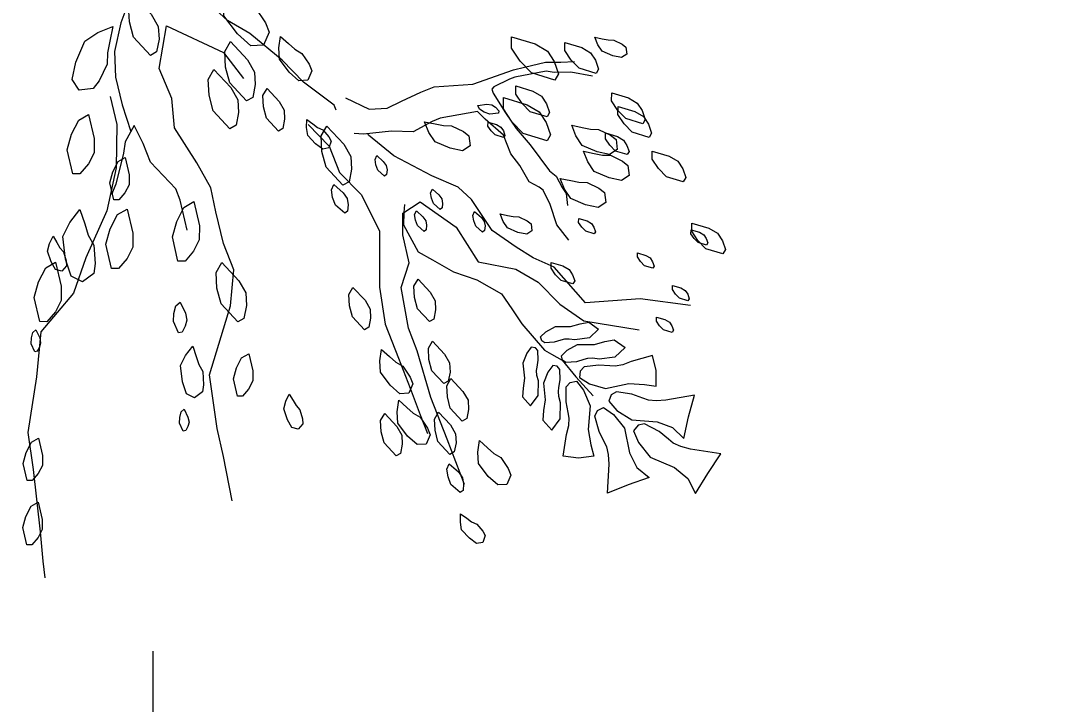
# Model space of a CAD drawing. Header units: millimetres. Extents: x 935 to 13922, y 3203 to 7816.
# Drawn here: x 2185.8 to 2316.1, y 7076.1 to 7161.5 of the extents above; entities that cross this region are included whole.
import ezdxf

# ---------------------------------------------------------------- set-up
doc = ezdxf.new("R2010")
doc.units = ezdxf.units.MM
doc.layers.get('0').update_dxf_attribs({"lineweight": 20})
doc.layers.get('Defpoints').update_dxf_attribs({"lineweight": 20})
for name, color, linetype, lineweight in [('ALBERO_rami', 33, 'Continuous', 5), ('PALMA_pianta - trees palm', 74, 'Continuous', 5), ('quote', 181, 'Continuous', 0)]:
    doc.layers.add(name, color=color, linetype=linetype, lineweight=lineweight)
doc.layers.add('FIORITURA - flower', color=7, linetype='Continuous', lineweight=5, true_color=0xeb00eb)
doc.styles.get("Standard").update_dxf_attribs({"font": 'arial.ttf', "height": 12})
doc.dimstyles.new('Copia di ISO-25', dxfattribs={"dimtxt": 18, "dimasz": 4, "dimexe": 4, "dimexo": 300, "dimtad": 1, "dimdec": 0, "dimtxsty": 'Standard', "dimblk": 'OBLIQUE', "dimcen": 2.5, "dimse1": 1, "dimse2": 1, "dimadec": 0, "dimazin": 0, "dimtfac": 1, "dimtdec": 0, "dimtmove": 0, "dimatfit": 3, "dimfxl": 1, "dimfxlon": 1, "dimarcsym": 0})

# ---------------------------------------------------------------- blocks, each defined once
blk = doc.blocks.new('_Oblique')
at = {"color": 0, "linetype": 'ByBlock', "lineweight": -2}
blk.add_line((-0.5, -0.5), (0.5, 0.5), dxfattribs=at)
blk = doc.blocks.new('*D94')
at = {"layer": 'Defpoints', "color": 0, "lineweight": 15, "transparency": 16777216}
for p in [(2284.54, 7493.35), (2084.54, 7043.94), (2284.54, 7043.94)]:
    blk.add_point(p, dxfattribs=at)
at = {"layer": 'quote', "color": 0, "lineweight": -2, "transparency": 16777216}
blk.add_line((2084.54, 7493.35), (2284.54, 7493.35), dxfattribs=at)
at = {"layer": 'quote', "color": 0, "lineweight": -2, "transparency": 16777216, "xscale": 4, "yscale": 4, "zscale": 4, "rotation": 180}
blk.add_blockref('_Oblique', (2084.54, 7493.35), dxfattribs=at)
at = {"layer": 'quote', "color": 0, "lineweight": -2, "transparency": 16777216, "xscale": 4, "yscale": 4, "zscale": 4}
blk.add_blockref('_Oblique', (2284.54, 7493.35), dxfattribs=at)
at = {"layer": 'quote', "color": 0, "lineweight": 15, "transparency": 16777216, "insert": (2184.54, 7500.1), "char_height": 12, "attachment_point": 5}
blk.add_mtext('200', dxfattribs=at)
blk = doc.blocks.new('*D95')
at = {"layer": 'Defpoints', "color": 0, "lineweight": 15, "transparency": 16777216}
for p in [(2314.07, 7493.35), (2284.54, 7043.94), (2314.07, 7043.94)]:
    blk.add_point(p, dxfattribs=at)
at = {"layer": 'quote', "color": 0, "lineweight": -2, "transparency": 16777216}
blk.add_line((2284.54, 7493.35), (2314.07, 7493.35), dxfattribs=at)
at = {"layer": 'quote', "color": 0, "lineweight": -2, "transparency": 16777216, "xscale": 4, "yscale": 4, "zscale": 4, "rotation": 180}
blk.add_blockref('_Oblique', (2284.54, 7493.35), dxfattribs=at)
at = {"layer": 'quote', "color": 0, "lineweight": -2, "transparency": 16777216, "xscale": 4, "yscale": 4, "zscale": 4}
blk.add_blockref('_Oblique', (2314.07, 7493.35), dxfattribs=at)
at = {"layer": 'quote', "color": 0, "lineweight": 15, "transparency": 16777216, "insert": (2299.31, 7500.1), "char_height": 12, "attachment_point": 5}
blk.add_mtext('30', dxfattribs=at)

msp = doc.modelspace()

# ---------------------------------------------------------------- linework, layer by layer
at = {"layer": 'ALBERO_rami', "linetype": 'Continuous'}
for points in [[(2177.2, 7198.94), (2180.03, 7191.63), (2180.95, 7189.27), (2182.88, 7185.68), (2186.16, 7184.24), (2189.88, 7180.25), (2192.68, 7178.62), (2196.22, 7175.11), (2196.4, 7174.64), (2199.28, 7171.41), (2200.46, 7166.98), (2198.33, 7161.27), (2197.54, 7157.71), (2197.69, 7154.51), (2198.5, 7151.03), (2199.6, 7147.71)], [(2225.28, 7150.35), (2225.02, 7151), (2221.2, 7153.86), (2218.5, 7156.61), (2214.49, 7159.94), (2211.69, 7161.57), (2209.18, 7163.85), (2208.26, 7166.21), (2207.27, 7170.17), (2206.17, 7173), (2204.78, 7175.18), (2203.58, 7176.88), (2199.47, 7179.08), (2195.35, 7181.29), (2193.78, 7183.94), (2189.85, 7185.67), (2188.57, 7188.97), (2187.47, 7191.8), (2186.74, 7193.69), (2189.94, 7193.84), (2190.52, 7193.7)], [(2212.27, 7101.54), (2211.2, 7107.1), (2210.39, 7110.58), (2209.43, 7117.27), (2212.06, 7125.89), (2212.48, 7130.39), (2211.2, 7133.7), (2210.21, 7137.65), (2209.58, 7140.67), (2207.83, 7143.79), (2205.05, 7148.14), (2204.71, 7151.81), (2203.12, 7155.58), (2204.05, 7160.9), (2211.17, 7157.57), (2213.69, 7154.34)], [(2226.45, 7151.9), (2229.41, 7150.5), (2231.67, 7150.61), (2233.43, 7151.49), (2235.87, 7152.62), (2237.53, 7153.27), (2242.38, 7153.62), (2247.44, 7155.39), (2248.84, 7155.74), (2251.47, 7156.38), (2253.39, 7156.36), (2255.09, 7156.44)], [(2257.32, 7154.62), (2254.64, 7155.12), (2252.55, 7155.07), (2251.52, 7155.25), (2247.6, 7154.49), (2246.93, 7154.23), (2245, 7153.29), (2244.73, 7153), (2244.92, 7152.5), (2246.46, 7150.03), (2247.8, 7148.06), (2249.53, 7146.05), (2251.96, 7142.77), (2252.78, 7142.13), (2253.53, 7140.7), (2254.02, 7139.93), (2254.2, 7138.47)], [(2197.01, 7152.07), (2197.82, 7148.59), (2197.76, 7143.14), (2196.57, 7137.79), (2193.97, 7131.9), (2192.42, 7127.5), (2188.33, 7122.65), (2187.8, 7117.02), (2186.69, 7110.07), (2187.39, 7105.46), (2188.25, 7097.65), (2188.59, 7093.98), (2188.85, 7091.91)], [(2254.35, 7134.13), (2252.85, 7136.03), (2252.04, 7138.59), (2251.17, 7140.36), (2250.64, 7140.73), (2249.42, 7141.41), (2248.25, 7143.44), (2247.1, 7144.91), (2246.2, 7147.24), (2243.89, 7149.22), (2242.94, 7150.19), (2238.29, 7149.35), (2237.29, 7148.96), (2234.92, 7147.66), (2232.2, 7147.75), (2228.71, 7147.36), (2227.52, 7147.47)], [(2206.62, 7135.35), (2205.77, 7139.13), (2205.22, 7140.54), (2202.05, 7143.87), (2201.14, 7146.21), (2200, 7148.46), (2198.9, 7146.42), (2198.66, 7144.98), (2197.73, 7141.12), (2197.16, 7139.83)], [(2221.76, 7148.56), (2224.4, 7145.87), (2225.68, 7142.57), (2228.38, 7139.82), (2230.68, 7135.28), (2230.7, 7128.23), (2231.4, 7123.62), (2233.05, 7119.37), (2234.51, 7115.6), (2235.79, 7112.3), (2236.71, 7109.94)], [(2269.6, 7125.95), (2263.31, 7126.77), (2256.44, 7126.28), (2252.54, 7130.73), (2249.92, 7131.89), (2247.77, 7133.23), (2244.78, 7135.32), (2242.19, 7139.21), (2240.52, 7140.73), (2237.24, 7142.17), (2232.47, 7144.66), (2229.3, 7147.23), (2229.23, 7147.41)], [(2241.34, 7103.59), (2239.15, 7109.25), (2237.13, 7114.44), (2235.41, 7120.29), (2234.31, 7123.12), (2233.42, 7128.2), (2234.4, 7131.3), (2233.59, 7134.78), (2233.62, 7137.51), (2235.79, 7138.89), (2240.27, 7135.75), (2243.05, 7131.4), (2247.74, 7130.5), (2250.54, 7128.87), (2253.24, 7126.12), (2256.23, 7124.02), (2263.17, 7122.92), (2263.17, 7122.92)], [(2233.8, 7138.57), (2233.74, 7137.56), (2233.71, 7136.02), (2233.71, 7136.02), (2235.54, 7132.64), (2237.31, 7131.66), (2239.96, 7130.18), (2242.86, 7129.14), (2245.96, 7127.41), (2247.23, 7125.54), (2248.51, 7123.67), (2251.31, 7120.37), (2252.19, 7119.88), (2253.52, 7119.14), (2255.24, 7117.02), (2257.4, 7114.66)]]:
    msp.add_lwpolyline(points, dxfattribs=at)
at = {"layer": 'FIORITURA - flower', "color": 232, "linetype": 'Continuous', "true_color": 0xe00070}
for points in [[(2255.14, 7121.65), (2254.42, 7121.76), (2253.82, 7121.74), (2253.39, 7121.62), (2252.55, 7121.38), (2251.36, 7121.27), (2250.98, 7121.55), (2250.84, 7122.04), (2251.49, 7122.68), (2252.69, 7123.32), (2254.59, 7123.33), (2255.79, 7123.66), (2256.86, 7123.88), (2258.1, 7123.01), (2256.94, 7121.9), (2255.14, 7121.65)], [(2258.16, 7119.23), (2257.38, 7119.35), (2256.71, 7119.33), (2256.25, 7119.19), (2255.32, 7118.93), (2254.01, 7118.82), (2253.59, 7119.12), (2253.44, 7119.66), (2254.16, 7120.36), (2255.47, 7121.07), (2257.56, 7121.07), (2258.88, 7121.44), (2260.06, 7121.68), (2261.43, 7120.72), (2260.14, 7119.51), (2258.16, 7119.23)], [(2250.57, 7116.52), (2250.38, 7117.21), (2250.33, 7117.82), (2250.4, 7118.25), (2250.54, 7119.12), (2250.5, 7120.31), (2250.19, 7120.66), (2249.68, 7120.74), (2249.12, 7120.01), (2248.62, 7118.75), (2248.84, 7116.86), (2248.65, 7115.63), (2248.56, 7114.54), (2249.57, 7113.41), (2250.53, 7114.7), (2250.57, 7116.52)], [(2262.16, 7118.94), (2261.11, 7118.55), (2260.18, 7118.38), (2259.49, 7118.42), (2258.12, 7118.51), (2256.27, 7118.29), (2255.78, 7117.74), (2255.72, 7116.94), (2256.94, 7116.18), (2258.97, 7115.59), (2261.87, 7116.21), (2263.82, 7116.08), (2265.28, 7115.89), (2265.31, 7117.82), (2264.83, 7119.69), (2262.16, 7118.94)], [(2253.33, 7113.79), (2253.12, 7114.56), (2253.07, 7115.22), (2253.14, 7115.7), (2253.29, 7116.66), (2253.25, 7117.97), (2252.91, 7118.35), (2252.35, 7118.44), (2251.73, 7117.64), (2251.19, 7116.25), (2251.43, 7114.17), (2251.22, 7112.82), (2251.12, 7111.63), (2252.23, 7110.38), (2253.29, 7111.79), (2253.33, 7113.79)], [(2254.09, 7109.85), (2254.35, 7110.95), (2254.41, 7111.89), (2254.29, 7112.57), (2254.04, 7113.92), (2254.05, 7115.78), (2254.53, 7116.34), (2255.31, 7116.48), (2256.22, 7115.37), (2257.04, 7113.42), (2256.77, 7110.46), (2257.12, 7108.55), (2257.49, 7107.12), (2255.57, 7106.86), (2253.66, 7107.12), (2254.09, 7109.85)], [(2266.5, 7114.1), (2265.31, 7114.02), (2264.32, 7114.12), (2263.64, 7114.37), (2262.27, 7114.86), (2260.33, 7115.18), (2259.67, 7114.77), (2259.38, 7113.98), (2260.39, 7112.84), (2262.27, 7111.65), (2265.4, 7111.42), (2267.33, 7110.72), (2268.75, 7109.31), (2269.35, 7112.04), (2270.07, 7114.74), (2266.5, 7114.1)], [(2259.4, 7106.12), (2259.35, 7107.31), (2259.13, 7108.28), (2258.8, 7108.93), (2258.16, 7110.22), (2257.61, 7112.12), (2257.94, 7112.82), (2258.69, 7113.2), (2259.94, 7112.33), (2261.34, 7110.6), (2261.94, 7107.52), (2262.86, 7105.69), (2264.43, 7104.44), (2261.78, 7103.52), (2259.19, 7102.49), (2259.4, 7106.12)], [(2269.6, 7108), (2268.39, 7108.32), (2267.43, 7108.76), (2266.84, 7109.24), (2265.65, 7110.19), (2263.82, 7111.17), (2263.03, 7110.99), (2262.47, 7110.3), (2263.08, 7108.83), (2264.55, 7107), (2267.59, 7105.7), (2269.27, 7104.34), (2270.2, 7102.45), (2271.74, 7104.97), (2273.37, 7107.41), (2269.6, 7108)]]:
    msp.add_lwpolyline(points, dxfattribs=at)
at = {"layer": 'PALMA_pianta - trees palm', "color": 95}
for points in [[(2213.9, 7163.9), (2215.13, 7163.18), (2216.43, 7161.27), (2216.89, 7160.11), (2216.19, 7158.49), (2214.61, 7158.4), (2212.94, 7159.89), (2211.23, 7162.17), (2211.12, 7164.14), (2211.4, 7166.14), (2212.83, 7164.9)], [(2200.05, 7164.62), (2202.15, 7162.36), (2203.03, 7160.83), (2203.12, 7159.25), (2202.81, 7157.65), (2202.04, 7157.21), (2199.94, 7159.47), (2199.43, 7161.42), (2199.32, 7163.39)], [(2196.66, 7157.55), (2196.64, 7156.12), (2195.64, 7154.05), (2194.86, 7153.07), (2193.11, 7152.86), (2192.24, 7154.19), (2192.7, 7156.37), (2193.82, 7159), (2195.47, 7160.08), (2197.34, 7160.83), (2196.98, 7158.98)], [(2220.1, 7157.98), (2220.97, 7157.46), (2221.9, 7156.1), (2222.23, 7155.27), (2221.73, 7154.11), (2220.6, 7154.05), (2219.41, 7155.12), (2218.19, 7156.74), (2218.11, 7158.15), (2218.31, 7159.58), (2219.33, 7158.69)], [(2247.21, 7159.55), (2250.16, 7158.65), (2251.69, 7157.76), (2252.55, 7156.43), (2253.09, 7154.9), (2252.64, 7154.13), (2249.69, 7155.03), (2248.28, 7156.47), (2247.2, 7158.12)], [(2259.27, 7159.14), (2259.99, 7159.13), (2261.02, 7158.63), (2261.51, 7158.24), (2261.62, 7157.37), (2260.95, 7156.93), (2259.86, 7157.16), (2258.55, 7157.72), (2258.01, 7158.55), (2257.63, 7159.48), (2258.56, 7159.3)], [(2212.06, 7158.93), (2214.17, 7156.67), (2215.05, 7155.13), (2215.14, 7153.56), (2214.83, 7151.96), (2214.06, 7151.52), (2211.96, 7153.77), (2211.45, 7155.73), (2211.34, 7157.7)], [(2253.88, 7158.83), (2255.99, 7158.19), (2257.08, 7157.55), (2257.7, 7156.61), (2258.08, 7155.51), (2257.77, 7154.96), (2255.66, 7155.61), (2254.65, 7156.63), (2253.87, 7157.81)], [(2209.98, 7155.44), (2212.09, 7153.19), (2212.96, 7151.65), (2213.05, 7150.07), (2212.75, 7148.47), (2211.98, 7148.03), (2209.87, 7150.29), (2209.37, 7152.24), (2209.26, 7154.21)], [(2216.63, 7153.06), (2218.13, 7151.44), (2218.76, 7150.35), (2218.82, 7149.22), (2218.6, 7148.08), (2218.06, 7147.76), (2216.55, 7149.38), (2216.19, 7150.77), (2216.11, 7152.18)], [(2247.76, 7153.4), (2249.87, 7152.75), (2250.96, 7152.12), (2251.58, 7151.17), (2251.96, 7150.07), (2251.64, 7149.53), (2249.53, 7150.17), (2248.52, 7151.2), (2247.75, 7152.38)], [(2246.2, 7151.95), (2249.15, 7151.05), (2250.68, 7150.16), (2251.55, 7148.84), (2252.08, 7147.3), (2251.64, 7146.54), (2248.68, 7147.44), (2247.27, 7148.87), (2246.19, 7150.53)], [(2259.73, 7152.54), (2261.84, 7151.89), (2262.93, 7151.26), (2263.55, 7150.31), (2263.93, 7149.21), (2263.61, 7148.67), (2261.51, 7149.31), (2260.5, 7150.34), (2259.72, 7151.52)], [(2243, 7150.96), (2244.1, 7151.1), (2244.73, 7151.03), (2245.2, 7150.72), (2245.6, 7150.3), (2245.56, 7149.99), (2244.47, 7149.85), (2243.8, 7150.11), (2243.21, 7150.5)], [(2260.52, 7150.84), (2262.63, 7150.19), (2263.72, 7149.56), (2264.34, 7148.61), (2264.72, 7147.51), (2264.4, 7146.97), (2262.29, 7147.61), (2261.28, 7148.64), (2260.51, 7149.82)], [(2194.31, 7149.83), (2195.01, 7146.82), (2195, 7145.05), (2194.29, 7143.64), (2193.22, 7142.41), (2192.34, 7142.41), (2191.64, 7145.42), (2192.18, 7147.36), (2193.07, 7149.12)], [(2222.95, 7148.21), (2223.6, 7147.92), (2224.34, 7147.04), (2224.63, 7146.48), (2224.37, 7145.64), (2223.59, 7145.51), (2222.68, 7146.17), (2221.71, 7147.21), (2221.55, 7148.18), (2221.59, 7149.19), (2222.36, 7148.65)], [(2238.68, 7148.43), (2239.7, 7148.42), (2241.18, 7147.71), (2241.88, 7147.15), (2242.02, 7145.9), (2241.08, 7145.28), (2239.52, 7145.61), (2237.64, 7146.41), (2236.87, 7147.59), (2236.33, 7148.92), (2237.66, 7148.66)], [(2244.27, 7148.88), (2245.32, 7148.56), (2245.87, 7148.24), (2246.18, 7147.77), (2246.37, 7147.22), (2246.21, 7146.95), (2245.15, 7147.27), (2244.65, 7147.78), (2244.26, 7148.37)], [(2224.12, 7148.38), (2226.22, 7146.13), (2227.1, 7144.59), (2227.19, 7143.01), (2226.88, 7141.41), (2226.11, 7140.98), (2224.01, 7143.23), (2223.5, 7145.18), (2223.39, 7147.16)], [(2257.07, 7147.98), (2258.09, 7147.97), (2259.57, 7147.26), (2260.27, 7146.7), (2260.42, 7145.45), (2259.47, 7144.83), (2257.91, 7145.16), (2256.04, 7145.95), (2255.26, 7147.14), (2254.73, 7148.47), (2256.05, 7148.21)], [(2258.96, 7147.52), (2260.44, 7147.07), (2261.2, 7146.62), (2261.64, 7145.96), (2261.9, 7145.19), (2261.68, 7144.81), (2260.2, 7145.26), (2259.5, 7145.98), (2258.96, 7146.8)], [(2258.57, 7144.74), (2259.58, 7144.73), (2261.07, 7144.01), (2261.77, 7143.46), (2261.91, 7142.2), (2260.97, 7141.59), (2259.4, 7141.91), (2257.53, 7142.71), (2256.76, 7143.89), (2256.22, 7145.23), (2257.54, 7144.97)], [(2264.81, 7145.26), (2266.92, 7144.62), (2268.01, 7143.98), (2268.63, 7143.04), (2269.01, 7141.94), (2268.69, 7141.39), (2266.58, 7142.04), (2265.58, 7143.06), (2264.8, 7144.24)], [(2198.88, 7144.43), (2199.37, 7142.29), (2199.37, 7141.02), (2198.86, 7140.02), (2198.1, 7139.14), (2197.47, 7139.14), (2196.97, 7141.29), (2197.36, 7142.67), (2197.99, 7143.93)], [(2230.34, 7144.69), (2231.17, 7143.96), (2231.54, 7143.45), (2231.63, 7142.89), (2231.58, 7142.31), (2231.33, 7142.13), (2230.5, 7142.85), (2230.24, 7143.53), (2230.13, 7144.22)], [(2224.96, 7141.06), (2226.13, 7140.05), (2226.65, 7139.33), (2226.77, 7138.55), (2226.7, 7137.74), (2226.34, 7137.48), (2225.18, 7138.49), (2224.83, 7139.44), (2224.67, 7140.41)], [(2255.64, 7141.35), (2256.65, 7141.34), (2258.14, 7140.62), (2258.84, 7140.07), (2258.98, 7138.81), (2258.04, 7138.19), (2256.47, 7138.52), (2254.6, 7139.32), (2253.83, 7140.5), (2253.29, 7141.84), (2254.61, 7141.58)], [(2237.3, 7140.51), (2238.13, 7139.79), (2238.5, 7139.28), (2238.59, 7138.72), (2238.54, 7138.14), (2238.29, 7137.96), (2237.46, 7138.68), (2237.2, 7139.35), (2237.09, 7140.05)], [(2207.46, 7138.93), (2208.16, 7135.92), (2208.15, 7134.15), (2207.44, 7132.74), (2206.37, 7131.51), (2205.49, 7131.51), (2204.79, 7134.52), (2205.33, 7136.46), (2206.22, 7138.22)], [(2194.27, 7134.74), (2194.97, 7133.5), (2195.14, 7131.2), (2194.96, 7129.97), (2193.54, 7128.91), (2192.13, 7129.63), (2191.43, 7131.75), (2191.08, 7134.58), (2191.98, 7136.34), (2193.22, 7137.93), (2193.83, 7136.15)], [(2199.15, 7138.01), (2199.85, 7135), (2199.84, 7133.23), (2199.13, 7131.82), (2198.06, 7130.59), (2197.18, 7130.59), (2196.48, 7133.6), (2197.02, 7135.54), (2197.91, 7137.31)], [(2235.3, 7137.77), (2236.13, 7137.05), (2236.5, 7136.54), (2236.59, 7135.98), (2236.54, 7135.4), (2236.28, 7135.22), (2235.45, 7135.94), (2235.2, 7136.61), (2235.08, 7137.31)], [(2242.59, 7137.68), (2243.43, 7136.96), (2243.8, 7136.45), (2243.89, 7135.89), (2243.84, 7135.31), (2243.58, 7135.13), (2242.75, 7135.85), (2242.5, 7136.52), (2242.38, 7137.22)], [(2247.42, 7137.06), (2248.13, 7137.05), (2249.17, 7136.55), (2249.66, 7136.16), (2249.76, 7135.28), (2249.1, 7134.85), (2248, 7135.08), (2246.69, 7135.64), (2246.15, 7136.46), (2245.78, 7137.4), (2246.7, 7137.22)], [(2255.61, 7136.84), (2256.66, 7136.52), (2257.2, 7136.2), (2257.51, 7135.73), (2257.71, 7135.18), (2257.55, 7134.91), (2256.49, 7135.23), (2255.99, 7135.74), (2255.6, 7136.33)], [(2269.75, 7136.26), (2271.86, 7135.62), (2272.95, 7134.98), (2273.57, 7134.04), (2273.95, 7132.94), (2273.63, 7132.39), (2271.52, 7133.04), (2270.51, 7134.06), (2269.74, 7135.24)], [(2190.7, 7133.17), (2191.18, 7132.64), (2191.5, 7131.53), (2191.54, 7130.91), (2190.95, 7130.25), (2190.19, 7130.45), (2189.63, 7131.41), (2189.16, 7132.76), (2189.42, 7133.72), (2189.86, 7134.62), (2190.35, 7133.81)], [(2269.65, 7135.43), (2270.7, 7135.11), (2271.25, 7134.79), (2271.56, 7134.32), (2271.75, 7133.77), (2271.59, 7133.5), (2270.53, 7133.82), (2270.03, 7134.33), (2269.64, 7134.92)], [(2262.94, 7132.54), (2264, 7132.22), (2264.54, 7131.9), (2264.85, 7131.43), (2265.04, 7130.88), (2264.88, 7130.61), (2263.83, 7130.93), (2263.32, 7131.44), (2262.94, 7132.03)], [(2190.19, 7131.35), (2190.88, 7128.35), (2190.88, 7126.58), (2190.16, 7125.17), (2189.1, 7123.93), (2188.21, 7123.94), (2187.52, 7126.95), (2188.06, 7128.89), (2188.95, 7130.65)], [(2210.97, 7131.31), (2213.08, 7129.05), (2213.96, 7127.52), (2214.05, 7125.94), (2213.74, 7124.34), (2212.97, 7123.9), (2210.87, 7126.16), (2210.36, 7128.11), (2210.25, 7130.08)], [(2252.17, 7131.34), (2253.64, 7130.89), (2254.41, 7130.45), (2254.84, 7129.79), (2255.11, 7129.02), (2254.88, 7128.64), (2253.41, 7129.09), (2252.7, 7129.8), (2252.16, 7130.63)], [(2235.52, 7129.23), (2237.02, 7127.62), (2237.65, 7126.52), (2237.71, 7125.39), (2237.5, 7124.25), (2236.95, 7123.94), (2235.44, 7125.55), (2235.08, 7126.94), (2235, 7128.35)], [(2227.37, 7128.21), (2228.88, 7126.6), (2229.51, 7125.5), (2229.57, 7124.38), (2229.35, 7123.23), (2228.8, 7122.92), (2227.3, 7124.53), (2226.94, 7125.92), (2226.86, 7127.33)], [(2267.33, 7128.46), (2268.38, 7128.14), (2268.93, 7127.82), (2269.24, 7127.35), (2269.43, 7126.8), (2269.27, 7126.53), (2268.22, 7126.85), (2267.71, 7127.36), (2267.33, 7127.95)], [(2205.76, 7126.38), (2206.42, 7124.99), (2206.6, 7124.12), (2206.39, 7123.36), (2206, 7122.64), (2205.57, 7122.55), (2204.92, 7123.95), (2204.98, 7124.96), (2205.23, 7125.91)], [(2265.34, 7124.51), (2266.39, 7124.19), (2266.94, 7123.87), (2267.25, 7123.4), (2267.44, 7122.85), (2267.28, 7122.58), (2266.22, 7122.9), (2265.72, 7123.41), (2265.33, 7124)], [(2187.72, 7122.92), (2188.19, 7121.92), (2188.31, 7121.3), (2188.17, 7120.75), (2187.89, 7120.24), (2187.58, 7120.18), (2187.11, 7121.18), (2187.16, 7121.9), (2187.34, 7122.58)], [(2237.31, 7121.48), (2238.82, 7119.87), (2239.44, 7118.77), (2239.51, 7117.64), (2239.29, 7116.5), (2238.74, 7116.19), (2237.24, 7117.8), (2236.87, 7119.19), (2236.8, 7120.6)], [(2208.08, 7118.57), (2208.58, 7117.69), (2208.7, 7116.04), (2208.57, 7115.16), (2207.56, 7114.41), (2206.55, 7114.92), (2206.05, 7116.43), (2205.81, 7118.46), (2206.44, 7119.72), (2207.33, 7120.85), (2207.77, 7119.57)], [(2232.73, 7118.86), (2233.61, 7118.35), (2234.53, 7116.99), (2234.86, 7116.16), (2234.36, 7115), (2233.24, 7114.93), (2232.04, 7116), (2230.82, 7117.63), (2230.74, 7119.03), (2230.95, 7120.46), (2231.96, 7119.58)], [(2214.34, 7119.93), (2214.83, 7117.78), (2214.83, 7116.52), (2214.32, 7115.51), (2213.56, 7114.63), (2212.93, 7114.63), (2212.43, 7116.78), (2212.81, 7118.17), (2213.45, 7119.43)], [(2239.63, 7116.81), (2241.13, 7115.19), (2241.76, 7114.1), (2241.82, 7112.97), (2241.6, 7111.83), (2241.05, 7111.51), (2239.55, 7113.13), (2239.19, 7114.52), (2239.11, 7115.93)], [(2220.26, 7113.44), (2220.73, 7112.91), (2221.05, 7111.8), (2221.09, 7111.18), (2220.51, 7110.51), (2219.74, 7110.72), (2219.18, 7111.68), (2218.72, 7113.03), (2218.97, 7113.99), (2219.41, 7114.89), (2219.9, 7114.08)], [(2234.89, 7112.5), (2235.76, 7111.98), (2236.69, 7110.62), (2237.02, 7109.79), (2236.52, 7108.63), (2235.39, 7108.57), (2234.2, 7109.64), (2232.98, 7111.26), (2232.9, 7112.67), (2233.1, 7114.1), (2234.12, 7113.21)], [(2206.28, 7112.99), (2206.74, 7111.99), (2206.87, 7111.37), (2206.73, 7110.83), (2206.45, 7110.32), (2206.14, 7110.25), (2205.67, 7111.25), (2205.72, 7111.97), (2205.9, 7112.65)], [(2231.35, 7112.45), (2232.85, 7110.84), (2233.48, 7109.74), (2233.54, 7108.62), (2233.32, 7107.47), (2232.78, 7107.16), (2231.27, 7108.77), (2230.91, 7110.16), (2230.83, 7111.57)], [(2238.07, 7112.64), (2239.58, 7111.03), (2240.21, 7109.93), (2240.27, 7108.8), (2240.05, 7107.66), (2239.5, 7107.35), (2238, 7108.96), (2237.64, 7110.35), (2237.56, 7111.76)], [(2188.04, 7109.36), (2188.53, 7107.21), (2188.53, 7105.95), (2188.02, 7104.94), (2187.26, 7104.06), (2186.63, 7104.06), (2186.13, 7106.21), (2186.51, 7107.6), (2187.15, 7108.86)], [(2244.98, 7107.46), (2245.86, 7106.94), (2246.79, 7105.58), (2247.12, 7104.75), (2246.61, 7103.59), (2245.49, 7103.53), (2244.3, 7104.59), (2243.07, 7106.22), (2242.99, 7107.63), (2243.2, 7109.06), (2244.21, 7108.17)], [(2239.4, 7106.16), (2240.56, 7105.15), (2241.08, 7104.43), (2241.2, 7103.65), (2241.14, 7102.84), (2240.78, 7102.58), (2239.61, 7103.59), (2239.26, 7104.54), (2239.1, 7105.51)], [(2188.01, 7101.36), (2188.5, 7099.21), (2188.5, 7097.95), (2187.99, 7096.94), (2187.23, 7096.06), (2186.6, 7096.06), (2186.1, 7098.21), (2186.48, 7099.6), (2187.12, 7100.86)], [(2242.2, 7098.92), (2242.85, 7098.63), (2243.6, 7097.75), (2243.89, 7097.19), (2243.62, 7096.35), (2242.84, 7096.22), (2241.93, 7096.88), (2240.96, 7097.92), (2240.81, 7098.89), (2240.84, 7099.9), (2241.62, 7099.36)]]:
    msp.add_lwpolyline(points, close=True, dxfattribs=at)
at = {"layer": 'quote'}
msp.add_line((2202.4, 6981.13), (2202.4, 7082.77), dxfattribs=at)

# ---------------------------------------------------------------- dimensions: what is measured, and where the dimension line sits
at = {"layer": 'quote', "lineweight": 15}
for base, p1, p2, picture, middle in [((2284.54, 7493.35), (2084.54, 7043.94), (2284.54, 7043.94), '*D94', (2184.54, 7500.1)), ((2314.07, 7493.35), (2284.54, 7043.94), (2314.07, 7043.94), '*D95', (2299.31, 7500.1))]:
    dim = msp.add_linear_dim(base=base, p1=p1, p2=p2, dimstyle='Copia di ISO-25', dxfattribs=at)
    dim.commit()
    dim.dimension.update_dxf_attribs({"geometry": picture, "text_midpoint": middle})

doc.saveas('drawing.dxf')
